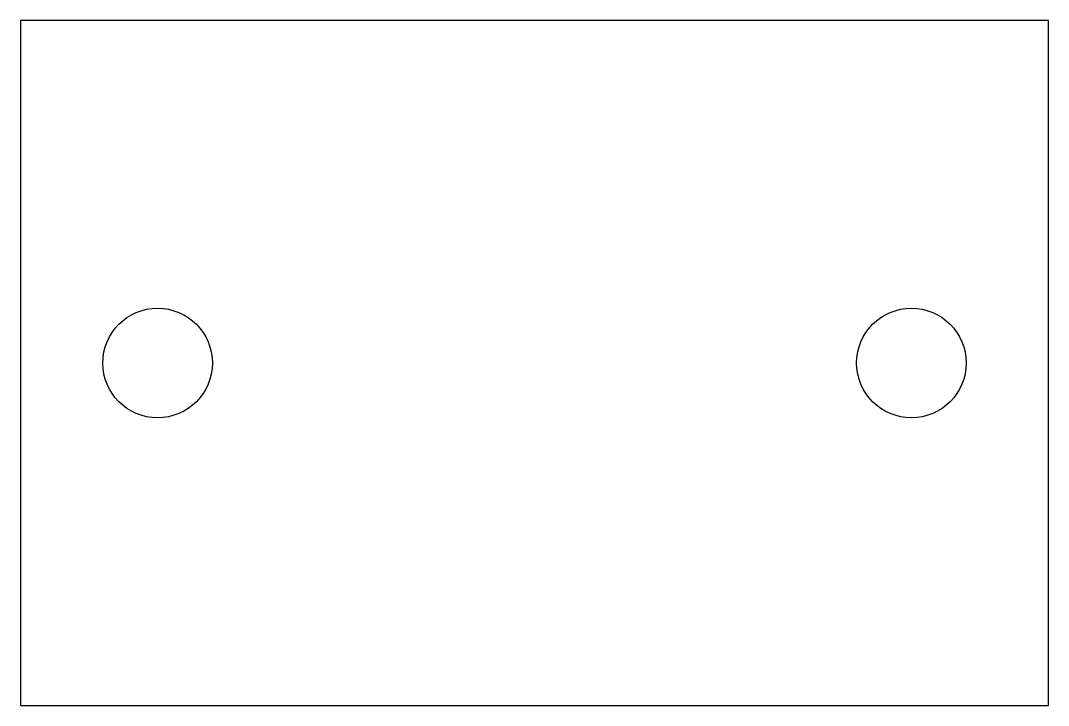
# Model space of a CAD drawing. Header units: millimetres. Extents: x 0 to 30, y 0 to 20.
import ezdxf

# ---------------------------------------------------------------- set-up
doc = ezdxf.new("R2010")
doc.units = ezdxf.units.MM
doc.layers.add('CUT', color=7, linetype='Continuous')

msp = doc.modelspace()

# ---------------------------------------------------------------- linework, layer by layer
at = {"layer": 'CUT'}
for p, q in [((0, 20), (0, 0)), ((30, 20), (0, 20)), ((30, 0), (30, 20)), ((0, 0), (30, 0))]:
    msp.add_line(p, q, dxfattribs=at)
for centre in [(4, 10), (26, 10)]:
    msp.add_circle(centre, 1.6, dxfattribs=at)

doc.saveas('drawing.dxf')
